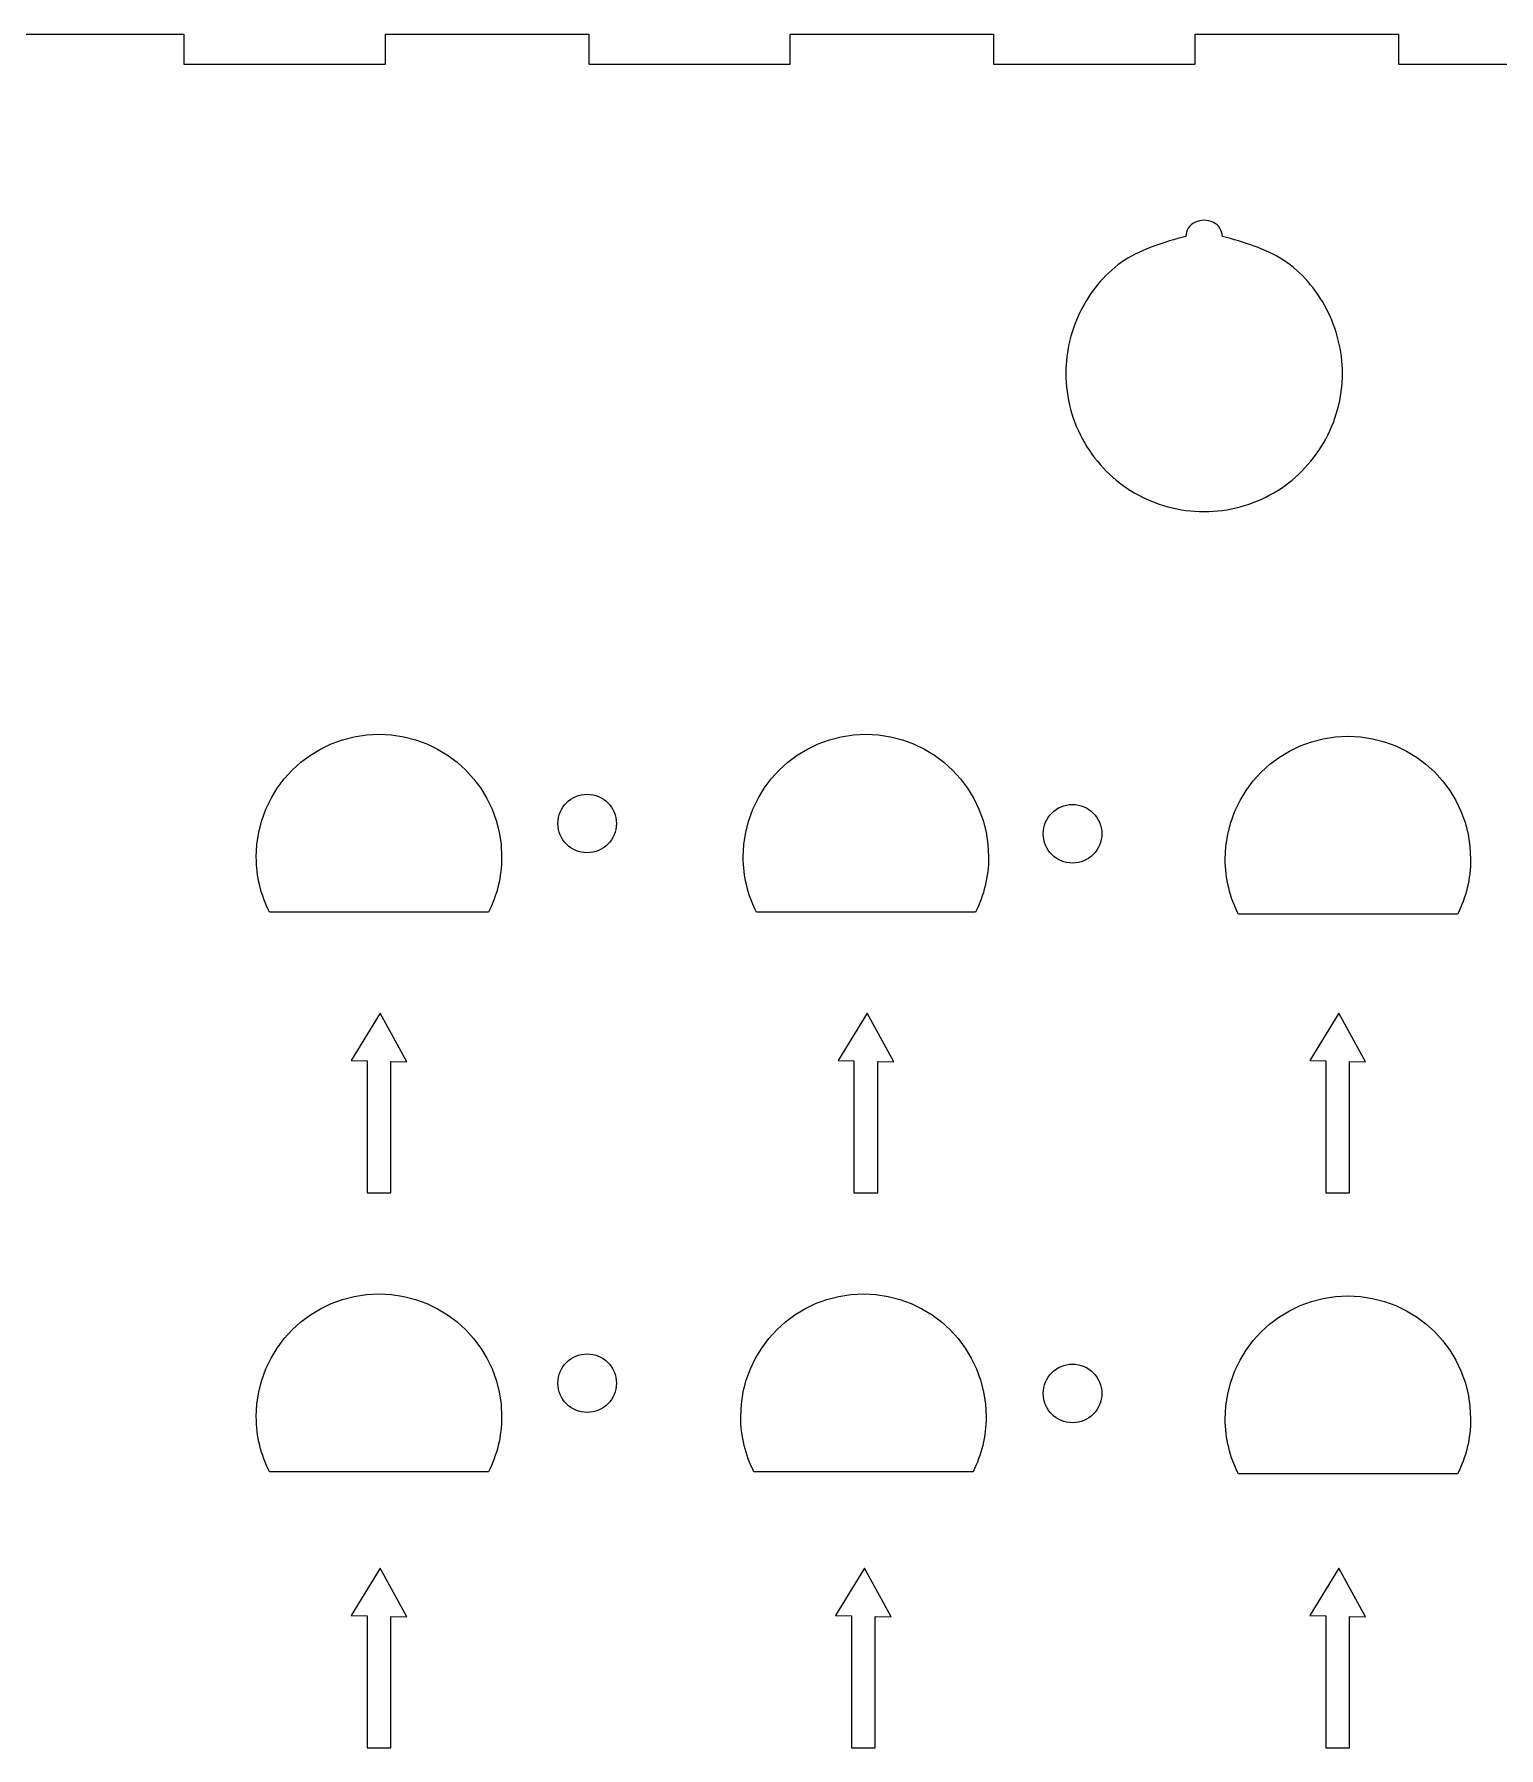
# Model space of a CAD drawing. Extents: x 11 to 585, y 6 to 386.
# Drawn here: x 276.8 to 424.3, y 212.6 to 385.2 of the extents above; entities that cross this region are included whole.
import ezdxf

# ---------------------------------------------------------------- set-up
doc = ezdxf.new("R2010")
doc.units = 0
doc.layers.get('0').update_dxf_attribs({"linetype": 'CONTINUOUS'})

msp = doc.modelspace()

# ---------------------------------------------------------------- linework, layer by layer
at = {"color": 7}
for p, q in [((271.482083, 385.161611), (291.911701, 385.161611)), ((291.911701, 385.161611), (291.911701, 382.161611)), ((312.206301, 382.161611), (312.206301, 385.161611)), ((312.206301, 385.161611), (332.680931, 385.161611)), ((332.680931, 385.161611), (332.680931, 382.161611)), ((352.975531, 382.161611), (352.975531, 385.161611)), ((352.975531, 385.161611), (373.45016, 385.161611)), ((373.45016, 385.161611), (373.45016, 382.161611)), ((393.74476, 382.161611), (393.74476, 385.161611)), ((393.74476, 385.161611), (414.21939, 385.161611)), ((414.21939, 385.161611), (414.21939, 382.161611)), ((291.911701, 382.161611), (312.206301, 382.161611)), ((332.680931, 382.161611), (352.975531, 382.161611)), ((373.45016, 382.161611), (393.74476, 382.161611)), ((414.21939, 382.161611), (434.51399, 382.161611)), ((394.641776, 366.436629), (394.641776, 366.436629)), ((306.747926, 313.694548), (307.882854, 314.110453)), ((307.882854, 314.110453), (309.066664, 314.415231)), ((309.066664, 314.415231), (310.293145, 314.602657)), ((310.293145, 314.602657), (311.55609, 314.666516)), ((311.55609, 314.666516), (312.819006, 314.602657)), ((312.819006, 314.602657), (314.045487, 314.415231)), ((314.045487, 314.415231), (315.229296, 314.110453)), ((315.229296, 314.110453), (316.364225, 313.694548)), ((355.778703, 313.694548), (356.91366, 314.110453)), ((356.91366, 314.110453), (358.097469, 314.415231)), ((358.097469, 314.415231), (359.32395, 314.602657)), ((359.32395, 314.602657), (360.586867, 314.666516)), ((360.586867, 314.666516), (361.849783, 314.602657)), ((361.849783, 314.602657), (363.076264, 314.415231)), ((363.076264, 314.415231), (364.260102, 314.110453)), ((364.260102, 314.110453), (365.39503, 313.694548)), ((405.450887, 313.903821), (406.634696, 314.208599)), ((406.634696, 314.208599), (407.861177, 314.396025)), ((407.861177, 314.396025), (409.124122, 314.459884)), ((409.124122, 314.459884), (410.387038, 314.396025)), ((410.387038, 314.396025), (411.613519, 314.208599)), ((411.613519, 314.208599), (412.797329, 313.903821)), ((303.698487, 311.842253), (304.649519, 312.554229)), ((304.649519, 312.554229), (305.668059, 313.173732)), ((305.668059, 313.173732), (306.747926, 313.694548)), ((316.364225, 313.694548), (317.444092, 313.173732)), ((317.444092, 313.173732), (318.462632, 312.554229)), ((318.462632, 312.554229), (319.413664, 311.842253)), ((352.729292, 311.842253), (353.680324, 312.554229)), ((353.680324, 312.554229), (354.698864, 313.173732)), ((354.698864, 313.173732), (355.778703, 313.694548)), ((365.39503, 313.694548), (366.474869, 313.173732)), ((366.474869, 313.173732), (367.493437, 312.554229)), ((367.493437, 312.554229), (368.44447, 311.842253)), ((402.217551, 312.347597), (403.236091, 312.9671)), ((403.236091, 312.9671), (404.315958, 313.487916)), ((404.315958, 313.487916), (405.450887, 313.903821)), ((412.797329, 313.903821), (413.932257, 313.487916)), ((413.932257, 313.487916), (415.012124, 312.9671)), ((415.012124, 312.9671), (416.030664, 312.347597)), ((302.023836, 310.16578), (302.821199, 311.044033)), ((302.821199, 311.044033), (303.698487, 311.842253)), ((319.413664, 311.842253), (320.29098, 311.044033)), ((320.29098, 311.044033), (321.088314, 310.16578)), ((351.054614, 310.16578), (351.851976, 311.044033)), ((351.851976, 311.044033), (352.729292, 311.842253)), ((368.44447, 311.842253), (369.321757, 311.044033)), ((369.321757, 311.044033), (370.11912, 310.16578)), ((399.591869, 309.959148), (400.389231, 310.837401)), ((400.389231, 310.837401), (401.266519, 311.635621)), ((401.266519, 311.635621), (402.217551, 312.347597)), ((416.030664, 312.347597), (416.981696, 311.635621)), ((416.981696, 311.635621), (417.859012, 310.837401)), ((417.859012, 310.837401), (418.656347, 309.959148)), ((300.69378, 308.194071), (301.312636, 309.21372)), ((301.312636, 309.21372), (302.023836, 310.16578)), ((321.088314, 310.16578), (321.799543, 309.21372)), ((321.799543, 309.21372), (322.418371, 308.194071)), ((349.724585, 308.194071), (350.343414, 309.21372)), ((350.343414, 309.21372), (351.054614, 310.16578)), ((370.11912, 310.16578), (370.83032, 309.21372)), ((370.83032, 309.21372), (371.449148, 308.194071)), ((398.261812, 307.987439), (398.88064, 309.007088)), ((398.88064, 309.007088), (399.591869, 309.959148)), ((418.656347, 309.959148), (419.367575, 309.007088)), ((419.367575, 309.007088), (419.986404, 307.987439)), ((300.173531, 307.113052), (300.69378, 308.194071)), ((322.418371, 308.194071), (322.93862, 307.113052)), ((329.923846, 307.079045), (330.071589, 307.322272)), ((330.071589, 307.322272), (330.24143, 307.549371)), ((330.24143, 307.549371), (330.431817, 307.758861)), ((330.431817, 307.758861), (330.641311, 307.949263)), ((330.641311, 307.949263), (330.868415, 308.119084)), ((330.868415, 308.119084), (331.111634, 308.26685)), ((331.111634, 308.26685), (331.369501, 308.391073)), ((331.369501, 308.391073), (331.640547, 308.490274)), ((331.640547, 308.490274), (331.923249, 308.562963)), ((331.923249, 308.562963), (332.216167, 308.607667)), ((332.216167, 308.607667), (332.517778, 308.622879)), ((332.517778, 308.622879), (332.819417, 308.607667)), ((332.819417, 308.607667), (333.112308, 308.562963)), ((333.112308, 308.562963), (333.395038, 308.490274)), ((333.395038, 308.490274), (333.666056, 308.391073)), ((333.666056, 308.391073), (333.92395, 308.26685)), ((333.92395, 308.26685), (334.16717, 308.119084)), ((334.16717, 308.119084), (334.394274, 307.949263)), ((334.394274, 307.949263), (334.603767, 307.758861)), ((334.603767, 307.758861), (334.794154, 307.549371)), ((334.794154, 307.549371), (334.963968, 307.322272)), ((334.963968, 307.322272), (335.111739, 307.079045)), ((349.204336, 307.113052), (349.724585, 308.194071)), ((371.449148, 308.194071), (371.969397, 307.113052)), ((379.74191, 307.086461), (379.985129, 307.234227)), ((379.985129, 307.234227), (380.243024, 307.35845)), ((380.243024, 307.35845), (380.51407, 307.457651)), ((380.51407, 307.457651), (380.796772, 307.53034)), ((380.796772, 307.53034), (381.089662, 307.575044)), ((381.089662, 307.575044), (381.391301, 307.590256)), ((381.391301, 307.590256), (381.692912, 307.575044)), ((381.692912, 307.575044), (381.98583, 307.53034)), ((381.98583, 307.53034), (382.268532, 307.457651)), ((382.268532, 307.457651), (382.539579, 307.35845)), ((382.539579, 307.35845), (382.797445, 307.234227)), ((382.797445, 307.234227), (383.040664, 307.086461)), ((397.741563, 306.90642), (398.261812, 307.987439)), ((419.986404, 307.987439), (420.506652, 306.90642)), ((299.453639, 304.791791), (299.758072, 305.976885)), ((299.758072, 305.976885), (300.173531, 307.113052)), ((322.93862, 307.113052), (323.354079, 305.976885)), ((323.354079, 305.976885), (323.658512, 304.791791)), ((329.567766, 305.672898), (329.583006, 305.97452)), ((329.583006, 305.371278), (329.567766, 305.672898)), ((329.583006, 305.97452), (329.62771, 306.267427)), ((329.62771, 306.267427), (329.70041, 306.550138)), ((329.70041, 306.550138), (329.799611, 306.821172)), ((329.799611, 306.821172), (329.923846, 307.079045)), ((335.111739, 307.079045), (335.235945, 306.821172)), ((335.235945, 306.821172), (335.335146, 306.550138)), ((335.335146, 306.550138), (335.407847, 306.267427)), ((335.407847, 306.267427), (335.452551, 305.97452)), ((335.452551, 305.97452), (335.467791, 305.672898)), ((335.467791, 305.672898), (335.452551, 305.371278)), ((348.484416, 304.791789), (348.788877, 305.976885)), ((348.788877, 305.976885), (349.204336, 307.113052)), ((371.969397, 307.113052), (372.384856, 305.976885)), ((372.384856, 305.976885), (372.689318, 304.791791)), ((378.501233, 305.234804), (378.573933, 305.517515)), ((378.573933, 305.517515), (378.673134, 305.78855)), ((378.673134, 305.78855), (378.79734, 306.046422)), ((378.79734, 306.046422), (378.945112, 306.289649)), ((378.945112, 306.289649), (379.114925, 306.516748)), ((379.114925, 306.516748), (379.30534, 306.726241)), ((379.30534, 306.726241), (379.514806, 306.91664)), ((379.514806, 306.91664), (379.74191, 307.086461)), ((383.040664, 307.086461), (383.267768, 306.91664)), ((383.267768, 306.91664), (383.477262, 306.726241)), ((383.477262, 306.726241), (383.667649, 306.516748)), ((383.667649, 306.516748), (383.83749, 306.289649)), ((383.83749, 306.289649), (383.985234, 306.046422)), ((383.985234, 306.046422), (384.109468, 305.78855)), ((384.109468, 305.78855), (384.208669, 305.517515)), ((384.208669, 305.517515), (384.28137, 305.234804)), ((397.021671, 304.585157), (397.326104, 305.770253)), ((397.326104, 305.770253), (397.741563, 306.90642)), ((420.506652, 306.90642), (420.922111, 305.770253)), ((420.922111, 305.770253), (421.226544, 304.585157)), ((299.266412, 303.563987), (299.453639, 304.791791)), ((323.658512, 304.791791), (323.845738, 303.563987)), ((329.62771, 305.078371), (329.583006, 305.371278)), ((329.70041, 304.795661), (329.62771, 305.078371)), ((329.799611, 304.524626), (329.70041, 304.795661)), ((329.923846, 304.266754), (329.799611, 304.524626)), ((330.071589, 304.023526), (329.923846, 304.266754)), ((330.24143, 303.796425), (330.071589, 304.023526)), ((330.431817, 303.586934), (330.24143, 303.796425)), ((334.794154, 303.796425), (334.603767, 303.586934)), ((334.963968, 304.023526), (334.794154, 303.796425)), ((335.111739, 304.266754), (334.963968, 304.023526)), ((335.235945, 304.524626), (335.111739, 304.266754)), ((335.335146, 304.795661), (335.235945, 304.524626)), ((335.407847, 305.078371), (335.335146, 304.795661)), ((335.452551, 305.371278), (335.407847, 305.078371)), ((348.29719, 303.563987), (348.484416, 304.791789)), ((372.689318, 304.791791), (372.876544, 303.563987)), ((378.441289, 304.640275), (378.456529, 304.941897)), ((378.456529, 304.338655), (378.441289, 304.640275)), ((378.456529, 304.941897), (378.501233, 305.234804)), ((378.501233, 304.045748), (378.456529, 304.338655)), ((378.573933, 303.763038), (378.501233, 304.045748)), ((378.673134, 303.492003), (378.573933, 303.763038)), ((384.208669, 303.763038), (384.109468, 303.492003)), ((384.28137, 304.045748), (384.208669, 303.763038)), ((384.28137, 305.234804), (384.326074, 304.941897)), ((384.326074, 304.338655), (384.28137, 304.045748)), ((384.326074, 304.941897), (384.341314, 304.640275)), ((384.341314, 304.640275), (384.326074, 304.338655)), ((396.834445, 303.357355), (397.021671, 304.585157)), ((421.226544, 304.585157), (421.413771, 303.357355)), ((299.208134, 301.9262), (299.202489, 302.299693)), ((299.202489, 302.299693), (299.20263, 302.299693)), ((299.20263, 302.299693), (299.266412, 303.563987)), ((323.845738, 303.563987), (323.909549, 302.299693)), ((323.909549, 302.299693), (323.903904, 301.926302)), ((330.641311, 303.396536), (330.431817, 303.586934)), ((330.868415, 303.226711), (330.641311, 303.396536)), ((331.111634, 303.078948), (330.868415, 303.226711)), ((331.369501, 302.954725), (331.111634, 303.078948)), ((331.640547, 302.855524), (331.369501, 302.954725)), ((331.923249, 302.782832), (331.640547, 302.855524)), ((332.216167, 302.738128), (331.923249, 302.782832)), ((332.517778, 302.722916), (332.216167, 302.738128)), ((332.819417, 302.738128), (332.517778, 302.722916)), ((333.112308, 302.782832), (332.819417, 302.738128)), ((333.395038, 302.855524), (333.112308, 302.782832)), ((333.666056, 302.954725), (333.395038, 302.855524)), ((333.92395, 303.078948), (333.666056, 302.954725)), ((334.16717, 303.226711), (333.92395, 303.078948)), ((334.394274, 303.396536), (334.16717, 303.226711)), ((334.603767, 303.586934), (334.394274, 303.396536)), ((348.238939, 301.9262), (348.233294, 302.299693)), ((348.233294, 302.299693), (348.233407, 302.299693)), ((348.233407, 302.299693), (348.29719, 303.563987)), ((372.876544, 303.563987), (372.940326, 302.299693)), ((372.940326, 302.299693), (372.934682, 301.926302)), ((378.79734, 303.234131), (378.673134, 303.492003)), ((378.945112, 302.990903), (378.79734, 303.234131)), ((379.114925, 302.763802), (378.945112, 302.990903)), ((379.30534, 302.554311), (379.114925, 302.763802)), ((379.514806, 302.363913), (379.30534, 302.554311)), ((379.74191, 302.194088), (379.514806, 302.363913)), ((379.985129, 302.046325), (379.74191, 302.194088)), ((380.243024, 301.922102), (379.985129, 302.046325)), ((382.797445, 302.046325), (382.539579, 301.922102)), ((383.040664, 302.194088), (382.797445, 302.046325)), ((383.267768, 302.363913), (383.040664, 302.194088)), ((383.477262, 302.554311), (383.267768, 302.363913)), ((383.667649, 302.763802), (383.477262, 302.554311)), ((383.83749, 302.990903), (383.667649, 302.763802)), ((383.985234, 303.234131), (383.83749, 302.990903)), ((384.109468, 303.492003), (383.985234, 303.234131)), ((396.775884, 301.719568), (396.770239, 302.093061)), ((396.770239, 302.093061), (396.770662, 302.093061)), ((396.770662, 302.093061), (396.834445, 303.357355)), ((421.413771, 303.357355), (421.477581, 302.093061)), ((421.477581, 302.093061), (421.471937, 301.71967)), ((299.225067, 301.555592), (299.208134, 301.9262)), ((299.252725, 301.188006), (299.225067, 301.555592)), ((299.291304, 300.823575), (299.252725, 301.188006)), ((299.340496, 300.462443), (299.291304, 300.823575)), ((299.400101, 300.104741), (299.340496, 300.462443)), ((323.773856, 300.462641), (323.715154, 300.104913)), ((323.822258, 300.823787), (323.773856, 300.462641)), ((323.86016, 301.188206), (323.822258, 300.823787)), ((323.887536, 301.555758), (323.86016, 301.188206)), ((323.903904, 301.926302), (323.887536, 301.555758)), ((348.255872, 301.555592), (348.238939, 301.9262)), ((348.28353, 301.188006), (348.255872, 301.555592)), ((348.32211, 300.823575), (348.28353, 301.188006)), ((348.371301, 300.462443), (348.32211, 300.823575)), ((348.430906, 300.104741), (348.371301, 300.462443)), ((372.804662, 300.462641), (372.74596, 300.104913)), ((372.853035, 300.823787), (372.804662, 300.462641)), ((372.890937, 301.188206), (372.853035, 300.823787)), ((372.918313, 301.555758), (372.890937, 301.188206)), ((372.934682, 301.926302), (372.918313, 301.555758)), ((380.51407, 301.822901), (380.243024, 301.922102)), ((380.796772, 301.750209), (380.51407, 301.822901)), ((381.089662, 301.705505), (380.796772, 301.750209)), ((381.391301, 301.690265), (381.089662, 301.705505)), ((381.692912, 301.705505), (381.391301, 301.690265)), ((381.98583, 301.750209), (381.692912, 301.705505)), ((382.268532, 301.822901), (381.98583, 301.750209)), ((382.539579, 301.922102), (382.268532, 301.822901)), ((396.792817, 301.34896), (396.775884, 301.719568)), ((396.820757, 300.981374), (396.792817, 301.34896)), ((396.859337, 300.616943), (396.820757, 300.981374)), ((396.908528, 300.255811), (396.859337, 300.616943)), ((421.39029, 300.617155), (421.341889, 300.256009)), ((421.428192, 300.981574), (421.39029, 300.617155)), ((421.455568, 301.349126), (421.428192, 300.981574)), ((421.471937, 301.71967), (421.455568, 301.349126)), ((299.469951, 299.750611), (299.400101, 300.104741)), ((299.549848, 299.40019), (299.469951, 299.750611)), ((299.639595, 299.053613), (299.549848, 299.40019)), ((299.73905, 298.71102), (299.639595, 299.053613)), ((299.84796, 298.372545), (299.73905, 298.71102)), ((323.380213, 298.711003), (323.272235, 298.372489)), ((323.478652, 299.053644), (323.380213, 298.711003)), ((323.567411, 299.400272), (323.478652, 299.053644)), ((323.646292, 299.750741), (323.567411, 299.400272)), ((323.715154, 300.104913), (323.646292, 299.750741)), ((348.500756, 299.750611), (348.430906, 300.104741)), ((348.580625, 299.40019), (348.500756, 299.750611)), ((348.6704, 299.053613), (348.580625, 299.40019)), ((348.769827, 298.71102), (348.6704, 299.053613)), ((348.878765, 298.372545), (348.769827, 298.71102)), ((372.411018, 298.711003), (372.303012, 298.372489)), ((372.509457, 299.053644), (372.411018, 298.711003)), ((372.598188, 299.400272), (372.509457, 299.053644)), ((372.677069, 299.750741), (372.598188, 299.400272)), ((372.74596, 300.104913), (372.677069, 299.750741)), ((396.968133, 299.898109), (396.908528, 300.255811)), ((397.037983, 299.543979), (396.968133, 299.898109)), ((397.11788, 299.193558), (397.037983, 299.543979)), ((397.207627, 298.846981), (397.11788, 299.193558)), ((397.307082, 298.504388), (397.207627, 298.846981)), ((421.046684, 298.847012), (420.948245, 298.504371)), ((421.135443, 299.19364), (421.046684, 298.847012)), ((421.214324, 299.544109), (421.135443, 299.19364)), ((421.283186, 299.898281), (421.214324, 299.544109)), ((421.341889, 300.256009), (421.283186, 299.898281)), ((299.966182, 298.038329), (299.84796, 298.372545)), ((300.093549, 297.70851), (299.966182, 298.038329)), ((300.229834, 297.383221), (300.093549, 297.70851)), ((300.374868, 297.062603), (300.229834, 297.383221)), ((300.528454, 296.74679), (300.374868, 297.062603)), ((322.747894, 297.06254), (322.594506, 296.74679)), ((322.892533, 297.383125), (322.747894, 297.06254)), ((323.028225, 297.708406), (322.892533, 297.383125)), ((323.15483, 298.038242), (323.028225, 297.708406)), ((323.272235, 298.372489), (323.15483, 298.038242)), ((348.996988, 298.038329), (348.878765, 298.372545)), ((349.124326, 297.70851), (348.996988, 298.038329)), ((349.260612, 297.383221), (349.124326, 297.70851)), ((349.405646, 297.062603), (349.260612, 297.383221)), ((349.559259, 296.74679), (349.405646, 297.062603)), ((371.778699, 297.06254), (371.625312, 296.74679)), ((371.92331, 297.383125), (371.778699, 297.06254)), ((372.059002, 297.708406), (371.92331, 297.383125)), ((372.185636, 298.038242), (372.059002, 297.708406)), ((372.303012, 298.372489), (372.185636, 298.038242)), ((397.415992, 298.165914), (397.307082, 298.504388)), ((397.534215, 297.831698), (397.415992, 298.165914)), ((397.661582, 297.501879), (397.534215, 297.831698)), ((397.797867, 297.176589), (397.661582, 297.501879)), ((397.942901, 296.855971), (397.797867, 297.176589)), ((398.096486, 296.540158), (397.942901, 296.855971)), ((420.315926, 296.855909), (420.162538, 296.540158)), ((420.460565, 297.176493), (420.315926, 296.855909)), ((420.596258, 297.501774), (420.460565, 297.176493)), ((420.722862, 297.83161), (420.596258, 297.501774)), ((420.840267, 298.165857), (420.722862, 297.83161)), ((420.948245, 298.504371), (420.840267, 298.165857)), ((301.907589, 296.74679), (300.528454, 296.74679)), ((303.286724, 296.74679), (301.907589, 296.74679)), ((304.665832, 296.74679), (303.286724, 296.74679)), ((306.044967, 296.74679), (304.665832, 296.74679)), ((307.424102, 296.74679), (306.044967, 296.74679)), ((308.803238, 296.74679), (307.424102, 296.74679)), ((310.182345, 296.74679), (308.803238, 296.74679)), ((311.56148, 296.74679), (310.182345, 296.74679)), ((312.940615, 296.74679), (311.56148, 296.74679)), ((314.319751, 296.74679), (312.940615, 296.74679)), ((315.698858, 296.74679), (314.319751, 296.74679)), ((317.077993, 296.74679), (315.698858, 296.74679)), ((318.457128, 296.74679), (317.077993, 296.74679)), ((319.836264, 296.74679), (318.457128, 296.74679)), ((321.215371, 296.74679), (319.836264, 296.74679)), ((322.594506, 296.74679), (321.215371, 296.74679)), ((350.938366, 296.74679), (349.559259, 296.74679)), ((352.317502, 296.74679), (350.938366, 296.74679)), ((353.696637, 296.74679), (352.317502, 296.74679)), ((355.075772, 296.74679), (353.696637, 296.74679)), ((356.454879, 296.74679), (355.075772, 296.74679)), ((357.834015, 296.74679), (356.454879, 296.74679)), ((359.21315, 296.74679), (357.834015, 296.74679)), ((360.592285, 296.74679), (359.21315, 296.74679)), ((361.971392, 296.74679), (360.592285, 296.74679)), ((363.350528, 296.74679), (361.971392, 296.74679)), ((364.729663, 296.74679), (363.350528, 296.74679)), ((366.108798, 296.74679), (364.729663, 296.74679)), ((367.487906, 296.74679), (366.108798, 296.74679)), ((368.867041, 296.74679), (367.487906, 296.74679)), ((370.246176, 296.74679), (368.867041, 296.74679)), ((371.625312, 296.74679), (370.246176, 296.74679)), ((399.475621, 296.540158), (398.096486, 296.540158)), ((400.854757, 296.540158), (399.475621, 296.540158)), ((402.233864, 296.540158), (400.854757, 296.540158)), ((403.612999, 296.540158), (402.233864, 296.540158)), ((404.992134, 296.540158), (403.612999, 296.540158)), ((406.37127, 296.540158), (404.992134, 296.540158)), ((407.750377, 296.540158), (406.37127, 296.540158)), ((409.129512, 296.540158), (407.750377, 296.540158)), ((410.508648, 296.540158), (409.129512, 296.540158)), ((411.887783, 296.540158), (410.508648, 296.540158)), ((413.26689, 296.540158), (411.887783, 296.540158)), ((414.646025, 296.540158), (413.26689, 296.540158)), ((416.025161, 296.540158), (414.646025, 296.540158)), ((417.404296, 296.540158), (416.025161, 296.540158)), ((418.783403, 296.540158), (417.404296, 296.540158)), ((420.162538, 296.540158), (418.783403, 296.540158)), ((305.668059, 256.802824), (306.747926, 257.323639)), ((306.747926, 257.323639), (307.882854, 257.739545)), ((307.882854, 257.739545), (309.066664, 258.044322)), ((309.066664, 258.044322), (310.293145, 258.231749)), ((310.293145, 258.231749), (311.55609, 258.295607)), ((311.55609, 258.295607), (312.819006, 258.231749)), ((312.819006, 258.231749), (314.045487, 258.044322)), ((314.045487, 258.044322), (315.229296, 257.739545)), ((315.229296, 257.739545), (316.364225, 257.323639)), ((316.364225, 257.323639), (317.444092, 256.802824)), ((354.447658, 256.802824), (355.527497, 257.323639)), ((355.527497, 257.323639), (356.662454, 257.739545)), ((356.662454, 257.739545), (357.846263, 258.044322)), ((357.846263, 258.044322), (359.072744, 258.231749)), ((359.072744, 258.231749), (360.335661, 258.295607)), ((360.335661, 258.295607), (361.598577, 258.231749)), ((361.598577, 258.231749), (362.825058, 258.044322)), ((362.825058, 258.044322), (364.008896, 257.739545)), ((364.008896, 257.739545), (365.143824, 257.323639)), ((365.143824, 257.323639), (366.223663, 256.802824)), ((404.315958, 257.117019), (405.450887, 257.532924)), ((405.450887, 257.532924), (406.634696, 257.837701)), ((406.634696, 257.837701), (407.861177, 258.025128)), ((407.861177, 258.025128), (409.124122, 258.088986)), ((409.124122, 258.088986), (410.387038, 258.025128)), ((410.387038, 258.025128), (411.613519, 257.837701)), ((411.613519, 257.837701), (412.797329, 257.532924)), ((412.797329, 257.532924), (413.932257, 257.117019)), ((302.821199, 254.673124), (303.698487, 255.471344)), ((303.698487, 255.471344), (304.649519, 256.18332)), ((304.649519, 256.18332), (305.668059, 256.802824)), ((317.444092, 256.802824), (318.462632, 256.18332)), ((318.462632, 256.18332), (319.413664, 255.471344)), ((319.413664, 255.471344), (320.29098, 254.673124)), ((351.60077, 254.673124), (352.478086, 255.471344)), ((352.478086, 255.471344), (353.429118, 256.18332)), ((353.429118, 256.18332), (354.447658, 256.802824)), ((366.223663, 256.802824), (367.242231, 256.18332)), ((367.242231, 256.18332), (368.193264, 255.471344)), ((368.193264, 255.471344), (369.070551, 254.673124)), ((401.266519, 255.264724), (402.217551, 255.9767)), ((402.217551, 255.9767), (403.236091, 256.596203)), ((403.236091, 256.596203), (404.315958, 257.117019)), ((413.932257, 257.117019), (415.012124, 256.596203)), ((415.012124, 256.596203), (416.030664, 255.9767)), ((416.030664, 255.9767), (416.981696, 255.264724)), ((301.312636, 252.842811), (302.023836, 253.794871)), ((302.023836, 253.794871), (302.821199, 254.673124)), ((320.29098, 254.673124), (321.088314, 253.794871)), ((321.088314, 253.794871), (321.799543, 252.842811)), ((350.092208, 252.842811), (350.803408, 253.794871)), ((350.803408, 253.794871), (351.60077, 254.673124)), ((369.070551, 254.673124), (369.867914, 253.794871)), ((369.867914, 253.794871), (370.579114, 252.842811)), ((399.591869, 253.58825), (400.389231, 254.466503)), ((400.389231, 254.466503), (401.266519, 255.264724)), ((416.981696, 255.264724), (417.859012, 254.466503)), ((417.859012, 254.466503), (418.656347, 253.58825)), ((300.69378, 251.823162), (301.312636, 252.842811)), ((321.799543, 252.842811), (322.418371, 251.823162)), ((331.111634, 251.895953), (331.369501, 252.020176)), ((331.369501, 252.020176), (331.640547, 252.119377)), ((331.640547, 252.119377), (331.923249, 252.192066)), ((331.923249, 252.192066), (332.216167, 252.23677)), ((332.216167, 252.23677), (332.517778, 252.251982)), ((332.517778, 252.251982), (332.819417, 252.23677)), ((332.819417, 252.23677), (333.112308, 252.192066)), ((333.112308, 252.192066), (333.395038, 252.119377)), ((333.395038, 252.119377), (333.666056, 252.020176)), ((333.666056, 252.020176), (333.92395, 251.895953)), ((349.473379, 251.823162), (350.092208, 252.842811)), ((370.579114, 252.842811), (371.197942, 251.823162)), ((398.261812, 251.616542), (398.88064, 252.636191)), ((398.88064, 252.636191), (399.591869, 253.58825)), ((418.656347, 253.58825), (419.367575, 252.636191)), ((419.367575, 252.636191), (419.986404, 251.616542)), ((299.758072, 249.605976), (300.173531, 250.742144)), ((300.173531, 250.742144), (300.69378, 251.823162)), ((322.418371, 251.823162), (322.93862, 250.742144)), ((322.93862, 250.742144), (323.354079, 249.605976)), ((329.70041, 250.17924), (329.799611, 250.450275)), ((329.799611, 250.450275), (329.923846, 250.708147)), ((329.923846, 250.708147), (330.071589, 250.951375)), ((330.071589, 250.951375), (330.24143, 251.178473)), ((330.24143, 251.178473), (330.431817, 251.387967)), ((330.431817, 251.387967), (330.641311, 251.578365)), ((330.641311, 251.578365), (330.868415, 251.748187)), ((330.868415, 251.748187), (331.111634, 251.895953)), ((333.92395, 251.895953), (334.16717, 251.748187)), ((334.16717, 251.748187), (334.394274, 251.578365)), ((334.394274, 251.578365), (334.603767, 251.387967)), ((334.603767, 251.387967), (334.794154, 251.178473)), ((334.794154, 251.178473), (334.963968, 250.951375)), ((334.963968, 250.951375), (335.111739, 250.708147)), ((335.111739, 250.708147), (335.235945, 250.450275)), ((335.235945, 250.450275), (335.335146, 250.17924)), ((348.537671, 249.605976), (348.95313, 250.742144)), ((348.95313, 250.742144), (349.473379, 251.823162)), ((371.197942, 251.823162), (371.718191, 250.742144)), ((371.718191, 250.742144), (372.13365, 249.605976)), ((379.114925, 250.14585), (379.30534, 250.355341)), ((379.30534, 250.355341), (379.514806, 250.545742)), ((379.514806, 250.545742), (379.74191, 250.715564)), ((379.74191, 250.715564), (379.985129, 250.86333)), ((379.985129, 250.86333), (380.243024, 250.987553)), ((380.243024, 250.987553), (380.51407, 251.086754)), ((380.51407, 251.086754), (380.796772, 251.159443)), ((380.796772, 251.159443), (381.089662, 251.204147)), ((381.089662, 251.204147), (381.391301, 251.219359)), ((381.391301, 251.219359), (381.692912, 251.204147)), ((381.692912, 251.204147), (381.98583, 251.159443)), ((381.98583, 251.159443), (382.268532, 251.086754)), ((382.268532, 251.086754), (382.539579, 250.987553)), ((382.539579, 250.987553), (382.797445, 250.86333)), ((382.797445, 250.86333), (383.040664, 250.715564)), ((383.040664, 250.715564), (383.267768, 250.545742)), ((383.267768, 250.545742), (383.477262, 250.355341)), ((383.477262, 250.355341), (383.667649, 250.14585)), ((397.326104, 249.399356), (397.741563, 250.535523)), ((397.741563, 250.535523), (398.261812, 251.616542)), ((419.986404, 251.616542), (420.506652, 250.535523)), ((420.506652, 250.535523), (420.922111, 249.399356)), ((299.453639, 248.42088), (299.758072, 249.605976)), ((323.354079, 249.605976), (323.658512, 248.420883)), ((329.567766, 249.302), (329.583006, 249.603623)), ((329.583006, 249.000381), (329.567766, 249.302)), ((329.583006, 249.603623), (329.62771, 249.89653)), ((329.62771, 248.707474), (329.583006, 249.000381)), ((329.62771, 249.89653), (329.70041, 250.17924)), ((329.70041, 248.424763), (329.62771, 248.707474)), ((335.335146, 250.17924), (335.407847, 249.89653)), ((335.407847, 248.707474), (335.335146, 248.424763)), ((335.407847, 249.89653), (335.452551, 249.603623)), ((335.452551, 249.000381), (335.407847, 248.707474)), ((335.452551, 249.603623), (335.467791, 249.302)), ((335.467791, 249.302), (335.452551, 249.000381)), ((348.23321, 248.42088), (348.537671, 249.605976)), ((372.13365, 249.605976), (372.438112, 248.420883)), ((378.441289, 248.269377), (378.456529, 248.571)), ((378.456529, 248.571), (378.501233, 248.863907)), ((378.501233, 248.863907), (378.573933, 249.146617)), ((378.573933, 249.146617), (378.673134, 249.417652)), ((378.673134, 249.417652), (378.79734, 249.675524)), ((378.79734, 249.675524), (378.945112, 249.918752)), ((378.945112, 249.918752), (379.114925, 250.14585)), ((383.667649, 250.14585), (383.83749, 249.918752)), ((383.83749, 249.918752), (383.985234, 249.675524)), ((383.985234, 249.675524), (384.109468, 249.417652)), ((384.109468, 249.417652), (384.208669, 249.146617)), ((384.208669, 249.146617), (384.28137, 248.863907)), ((384.28137, 248.863907), (384.326074, 248.571)), ((384.326074, 248.571), (384.341314, 248.269377)), ((397.021671, 248.214259), (397.326104, 249.399356)), ((420.922111, 249.399356), (421.226544, 248.214259)), ((299.20263, 245.928784), (299.266412, 247.193078)), ((299.266412, 247.193078), (299.453639, 248.42088)), ((323.658512, 248.420883), (323.845738, 247.193078)), ((323.845738, 247.193078), (323.909549, 245.928784)), ((329.799611, 248.153728), (329.70041, 248.424763)), ((329.923846, 247.895856), (329.799611, 248.153728)), ((330.071589, 247.652629), (329.923846, 247.895856)), ((330.24143, 247.425527), (330.071589, 247.652629)), ((330.431817, 247.216037), (330.24143, 247.425527)), ((330.641311, 247.025638), (330.431817, 247.216037)), ((330.868415, 246.855814), (330.641311, 247.025638)), ((331.111634, 246.708051), (330.868415, 246.855814)), ((334.16717, 246.855814), (333.92395, 246.708051)), ((334.394274, 247.025638), (334.16717, 246.855814)), ((334.603767, 247.216037), (334.394274, 247.025638)), ((334.794154, 247.425527), (334.603767, 247.216037)), ((334.963968, 247.652629), (334.794154, 247.425527)), ((335.111739, 247.895856), (334.963968, 247.652629)), ((335.235945, 248.153728), (335.111739, 247.895856)), ((335.335146, 248.424763), (335.235945, 248.153728)), ((347.982201, 245.928784), (348.045984, 247.193078)), ((348.045984, 247.193078), (348.23321, 248.42088)), ((372.438112, 248.420883), (372.625338, 247.193078)), ((372.625338, 247.193078), (372.68912, 245.928784)), ((378.456529, 247.967758), (378.441289, 248.269377)), ((378.501233, 247.674851), (378.456529, 247.967758)), ((378.573933, 247.392141), (378.501233, 247.674851)), ((378.673134, 247.121106), (378.573933, 247.392141)), ((378.79734, 246.863233), (378.673134, 247.121106)), ((378.945112, 246.620006), (378.79734, 246.863233)), ((383.985234, 246.863233), (383.83749, 246.620006)), ((384.109468, 247.121106), (383.985234, 246.863233)), ((384.208669, 247.392141), (384.109468, 247.121106)), ((384.28137, 247.674851), (384.208669, 247.392141)), ((384.326074, 247.967758), (384.28137, 247.674851)), ((384.341314, 248.269377), (384.326074, 247.967758)), ((396.770662, 245.722164), (396.834445, 246.986457)), ((396.834445, 246.986457), (397.021671, 248.214259)), ((421.226544, 248.214259), (421.413771, 246.986457)), ((421.413771, 246.986457), (421.477581, 245.722164)), ((299.208134, 245.555292), (299.202489, 245.928784)), ((299.202489, 245.928784), (299.20263, 245.928784)), ((299.225067, 245.184683), (299.208134, 245.555292)), ((299.252725, 244.817097), (299.225067, 245.184683)), ((323.887536, 245.184849), (323.86016, 244.817297)), ((323.903904, 245.555393), (323.887536, 245.184849)), ((323.909549, 245.928784), (323.903904, 245.555393)), ((331.369501, 246.583828), (331.111634, 246.708051)), ((331.640547, 246.484627), (331.369501, 246.583828)), ((331.923249, 246.411935), (331.640547, 246.484627)), ((332.216167, 246.367231), (331.923249, 246.411935)), ((332.517778, 246.351991), (332.216167, 246.367231)), ((332.819417, 246.367231), (332.517778, 246.351991)), ((333.112308, 246.411935), (332.819417, 246.367231)), ((333.395038, 246.484627), (333.112308, 246.411935)), ((333.666056, 246.583828), (333.395038, 246.484627)), ((333.92395, 246.708051), (333.666056, 246.583828)), ((347.987451, 245.555292), (347.981806, 245.928784)), ((347.981806, 245.928784), (347.982201, 245.928784)), ((348.004384, 245.184683), (347.987451, 245.555292)), ((348.032324, 244.817097), (348.004384, 245.184683)), ((372.667107, 245.184849), (372.639731, 244.817297)), ((372.683476, 245.555393), (372.667107, 245.184849)), ((372.68912, 245.928784), (372.683476, 245.555393)), ((379.114925, 246.392905), (378.945112, 246.620006)), ((379.30534, 246.183414), (379.114925, 246.392905)), ((379.514806, 245.993015), (379.30534, 246.183414)), ((379.74191, 245.823191), (379.514806, 245.993015)), ((379.985129, 245.675428), (379.74191, 245.823191)), ((380.243024, 245.551205), (379.985129, 245.675428)), ((380.51407, 245.452004), (380.243024, 245.551205)), ((380.796772, 245.379312), (380.51407, 245.452004)), ((381.089662, 245.334608), (380.796772, 245.379312)), ((381.391301, 245.319396), (381.089662, 245.334608)), ((381.692912, 245.334608), (381.391301, 245.319396)), ((381.98583, 245.379312), (381.692912, 245.334608)), ((382.268532, 245.452004), (381.98583, 245.379312)), ((382.539579, 245.551205), (382.268532, 245.452004)), ((382.797445, 245.675428), (382.539579, 245.551205)), ((383.040664, 245.823191), (382.797445, 245.675428)), ((383.267768, 245.993015), (383.040664, 245.823191)), ((383.477262, 246.183414), (383.267768, 245.993015)), ((383.667649, 246.392905), (383.477262, 246.183414)), ((383.83749, 246.620006), (383.667649, 246.392905)), ((396.775884, 245.348671), (396.770239, 245.722164)), ((396.770239, 245.722164), (396.770662, 245.722164)), ((396.792817, 244.978062), (396.775884, 245.348671)), ((421.471937, 245.348773), (421.455568, 244.978229)), ((421.477581, 245.722164), (421.471937, 245.348773)), ((299.291304, 244.452666), (299.252725, 244.817097)), ((299.340496, 244.091535), (299.291304, 244.452666)), ((299.400101, 243.733832), (299.340496, 244.091535)), ((299.469951, 243.379703), (299.400101, 243.733832)), ((299.549848, 243.029281), (299.469951, 243.379703)), ((323.646292, 243.379832), (323.567411, 243.029363)), ((323.715154, 243.734004), (323.646292, 243.379832)), ((323.773856, 244.091732), (323.715154, 243.734004)), ((323.822258, 244.452878), (323.773856, 244.091732)), ((323.86016, 244.817297), (323.822258, 244.452878)), ((348.070904, 244.452666), (348.032324, 244.817097)), ((348.120095, 244.091535), (348.070904, 244.452666)), ((348.1797, 243.733832), (348.120095, 244.091535)), ((348.24955, 243.379703), (348.1797, 243.733832)), ((348.329419, 243.029281), (348.24955, 243.379703)), ((372.425863, 243.379832), (372.346982, 243.029363)), ((372.494754, 243.734004), (372.425863, 243.379832)), ((372.553456, 244.091732), (372.494754, 243.734004)), ((372.601829, 244.452878), (372.553456, 244.091732)), ((372.639731, 244.817297), (372.601829, 244.452878)), ((396.820757, 244.610476), (396.792817, 244.978062)), ((396.859337, 244.246046), (396.820757, 244.610476)), ((396.908528, 243.884914), (396.859337, 244.246046)), ((396.968133, 243.527212), (396.908528, 243.884914)), ((397.037983, 243.173082), (396.968133, 243.527212)), ((421.283186, 243.527384), (421.214324, 243.173212)), ((421.341889, 243.885112), (421.283186, 243.527384)), ((421.39029, 244.246257), (421.341889, 243.885112)), ((421.428192, 244.610677), (421.39029, 244.246257)), ((421.455568, 244.978229), (421.428192, 244.610677)), ((299.639595, 242.682704), (299.549848, 243.029281)), ((299.73905, 242.340112), (299.639595, 242.682704)), ((299.84796, 242.001637), (299.73905, 242.340112)), ((299.966182, 241.667421), (299.84796, 242.001637)), ((300.093549, 241.337602), (299.966182, 241.667421)), ((323.15483, 241.667333), (323.028225, 241.337497)), ((323.272235, 242.00158), (323.15483, 241.667333)), ((323.380213, 242.340095), (323.272235, 242.00158)), ((323.478652, 242.682735), (323.380213, 242.340095)), ((323.567411, 243.029363), (323.478652, 242.682735)), ((348.419194, 242.682704), (348.329419, 243.029281)), ((348.518621, 242.340112), (348.419194, 242.682704)), ((348.627559, 242.001637), (348.518621, 242.340112)), ((348.745782, 241.667421), (348.627559, 242.001637)), ((348.87312, 241.337602), (348.745782, 241.667421)), ((371.93443, 241.667333), (371.807796, 241.337497)), ((372.051806, 242.00158), (371.93443, 241.667333)), ((372.159812, 242.340095), (372.051806, 242.00158)), ((372.258251, 242.682735), (372.159812, 242.340095)), ((372.346982, 243.029363), (372.258251, 242.682735)), ((397.11788, 242.822661), (397.037983, 243.173082)), ((397.207627, 242.476083), (397.11788, 242.822661)), ((397.307082, 242.133491), (397.207627, 242.476083)), ((397.415992, 241.795016), (397.307082, 242.133491)), ((397.534215, 241.4608), (397.415992, 241.795016)), ((420.840267, 241.79496), (420.722862, 241.460713)), ((420.948245, 242.133474), (420.840267, 241.79496)), ((421.046684, 242.476114), (420.948245, 242.133474)), ((421.135443, 242.822743), (421.046684, 242.476114)), ((421.214324, 243.173212), (421.135443, 242.822743)), ((300.229834, 241.012312), (300.093549, 241.337602)), ((300.374868, 240.691694), (300.229834, 241.012312)), ((300.528454, 240.375882), (300.374868, 240.691694)), ((301.907589, 240.375882), (300.528454, 240.375882)), ((303.286724, 240.375882), (301.907589, 240.375882)), ((304.665832, 240.375882), (303.286724, 240.375882)), ((306.044967, 240.375882), (304.665832, 240.375882)), ((307.424102, 240.375882), (306.044967, 240.375882)), ((308.803238, 240.375882), (307.424102, 240.375882)), ((310.182345, 240.375882), (308.803238, 240.375882)), ((311.56148, 240.375882), (310.182345, 240.375882)), ((312.940615, 240.375882), (311.56148, 240.375882)), ((314.319751, 240.375882), (312.940615, 240.375882)), ((315.698858, 240.375882), (314.319751, 240.375882)), ((317.077993, 240.375882), (315.698858, 240.375882)), ((318.457128, 240.375882), (317.077993, 240.375882)), ((319.836264, 240.375882), (318.457128, 240.375882)), ((321.215371, 240.375882), (319.836264, 240.375882)), ((322.594506, 240.375882), (321.215371, 240.375882)), ((322.747894, 240.691632), (322.594506, 240.375882)), ((322.892533, 241.012216), (322.747894, 240.691632)), ((323.028225, 241.337497), (322.892533, 241.012216)), ((349.009406, 241.012312), (348.87312, 241.337602)), ((349.15444, 240.691694), (349.009406, 241.012312)), ((349.308053, 240.375882), (349.15444, 240.691694)), ((350.68716, 240.375882), (349.308053, 240.375882)), ((352.066296, 240.375882), (350.68716, 240.375882)), ((353.445431, 240.375882), (352.066296, 240.375882)), ((354.824566, 240.375882), (353.445431, 240.375882)), ((356.203673, 240.375882), (354.824566, 240.375882)), ((357.582809, 240.375882), (356.203673, 240.375882)), ((358.961944, 240.375882), (357.582809, 240.375882)), ((360.341079, 240.375882), (358.961944, 240.375882)), ((361.720186, 240.375882), (360.341079, 240.375882)), ((363.099322, 240.375882), (361.720186, 240.375882)), ((364.478457, 240.375882), (363.099322, 240.375882)), ((365.857592, 240.375882), (364.478457, 240.375882)), ((367.2367, 240.375882), (365.857592, 240.375882)), ((368.615835, 240.375882), (367.2367, 240.375882)), ((369.99497, 240.375882), (368.615835, 240.375882)), ((371.374106, 240.375882), (369.99497, 240.375882)), ((371.527493, 240.691632), (371.374106, 240.375882)), ((371.672104, 241.012216), (371.527493, 240.691632)), ((371.807796, 241.337497), (371.672104, 241.012216)), ((397.661582, 241.130981), (397.534215, 241.4608)), ((397.797867, 240.805692), (397.661582, 241.130981)), ((397.942901, 240.485073), (397.797867, 240.805692)), ((398.096486, 240.169261), (397.942901, 240.485073)), ((399.475621, 240.169261), (398.096486, 240.169261)), ((400.854757, 240.169261), (399.475621, 240.169261)), ((402.233864, 240.169261), (400.854757, 240.169261)), ((403.612999, 240.169261), (402.233864, 240.169261)), ((404.992134, 240.169261), (403.612999, 240.169261)), ((406.37127, 240.169261), (404.992134, 240.169261)), ((407.750377, 240.169261), (406.37127, 240.169261)), ((409.129512, 240.169261), (407.750377, 240.169261)), ((410.508648, 240.169261), (409.129512, 240.169261)), ((411.887783, 240.169261), (410.508648, 240.169261)), ((413.26689, 240.169261), (411.887783, 240.169261)), ((414.646025, 240.169261), (413.26689, 240.169261)), ((416.025161, 240.169261), (414.646025, 240.169261)), ((417.404296, 240.169261), (416.025161, 240.169261)), ((418.783403, 240.169261), (417.404296, 240.169261)), ((420.162538, 240.169261), (418.783403, 240.169261)), ((420.315926, 240.485011), (420.162538, 240.169261)), ((420.460565, 240.805596), (420.315926, 240.485011)), ((420.596258, 241.130877), (420.460565, 240.805596)), ((420.722862, 241.460713), (420.596258, 241.130877))]:
    msp.add_line(p, q, dxfattribs=at)
at = {"color": 1}
for p, q in [((311.679505, 286.569956), (308.760255, 281.798636)), ((314.351783, 281.657525), (311.679505, 286.569956)), ((311.679505, 286.569956), (311.679505, 286.569956)), ((360.710282, 286.569956), (357.791032, 281.798636)), ((363.38256, 281.657525), (360.710282, 286.569956)), ((360.710282, 286.569956), (360.710282, 286.569956)), ((408.212629, 286.569956), (405.293378, 281.798636)), ((410.884906, 281.657525), (408.212629, 286.569956)), ((408.212629, 286.569956), (408.212629, 286.569956)), ((308.760255, 281.798636), (310.35656, 281.754539)), ((310.35656, 281.754539), (310.35656, 268.472456)), ((312.755449, 268.472456), (312.755449, 281.701622)), ((312.755449, 281.701622), (314.351783, 281.657525)), ((357.791032, 281.798636), (359.387338, 281.754539)), ((359.387338, 281.754539), (359.387338, 268.472456)), ((361.786226, 268.472456), (361.786226, 281.701622)), ((361.786226, 281.701622), (363.38256, 281.657525)), ((405.293378, 281.798636), (406.889684, 281.754539)), ((406.889684, 281.754539), (406.889684, 268.472456)), ((409.288573, 268.472456), (409.288573, 281.701622)), ((409.288573, 281.701622), (410.884906, 281.657525)), ((310.35656, 268.472456), (312.755449, 268.472456)), ((359.387338, 268.472456), (361.786226, 268.472456)), ((406.889684, 268.472456), (409.288573, 268.472456)), ((311.679505, 230.680871), (308.760255, 225.909551)), ((314.351783, 225.76844), (311.679505, 230.680871)), ((311.679505, 230.680871), (311.679505, 230.680871)), ((360.458935, 230.680871), (357.539685, 225.909551)), ((363.131213, 225.76844), (360.458935, 230.680871)), ((360.458935, 230.680871), (360.458935, 230.680871)), ((408.212629, 230.680871), (405.293378, 225.909551)), ((410.884906, 225.76844), (408.212629, 230.680871)), ((408.212629, 230.680871), (408.212629, 230.680871)), ((308.760255, 225.909551), (310.35656, 225.865454)), ((310.35656, 225.865454), (310.35656, 212.583371)), ((312.755449, 212.583371), (312.755449, 225.812538)), ((312.755449, 225.812538), (314.351783, 225.76844)), ((357.539685, 225.909551), (359.13599, 225.865454)), ((359.13599, 225.865454), (359.13599, 212.583371)), ((361.534879, 212.583371), (361.534879, 225.812538)), ((361.534879, 225.812538), (363.131213, 225.76844)), ((405.293378, 225.909551), (406.889684, 225.865454)), ((406.889684, 225.865454), (406.889684, 212.583371)), ((409.288573, 212.583371), (409.288573, 225.812538)), ((409.288573, 225.812538), (410.884906, 225.76844)), ((310.35656, 212.583371), (312.755449, 212.583371)), ((359.13599, 212.583371), (361.534879, 212.583371)), ((406.889684, 212.583371), (409.288573, 212.583371))]:
    msp.add_line(p, q, dxfattribs=at)
at = {"color": 7}
for points, knots in [([(394.641776, 366.436629), (394.321465, 366.393749), (393.705417, 366.311279), (392.95639, 365.679376), (392.844757, 365.093951), (392.789664, 364.805032)], [0, 0, 0, 0, 0.958583, 1.843628, 2.706025, 2.706025, 2.706025, 2.706025]), ([(396.493831, 364.805032), (396.438751, 365.093951), (396.327144, 365.679378), (395.57812, 366.311277), (394.96208, 366.393748), (394.641776, 366.436629)], [0, 0, 0, 0, 0.862387, 1.747426, 2.705995, 2.705995, 2.705995, 2.705995]), ([(392.789664, 364.805032), (390.625747, 364.198818), (386.336432, 362.997182), (381.822346, 357.678071), (380.104752, 350.834285), (382.024589, 343.715666), (387.350071, 338.395761), (394.641758, 336.420549), (401.933511, 338.395767), (407.258778, 343.715658), (409.179181, 350.833688), (407.459652, 357.676846), (402.945191, 362.993707), (398.656973, 364.197694), (396.493831, 364.805032)], [0, 0, 0, 0, 6.613932, 13.110131, 19.822152, 27.103251, 34.168735, 41.449847, 48.73094, 55.796418, 63.077518, 69.787654, 76.284343, 82.897409, 82.897409, 82.897409, 82.897409])]:
    msp.add_open_spline(points, degree=3, knots=knots, dxfattribs=at)

doc.saveas('drawing.dxf')
